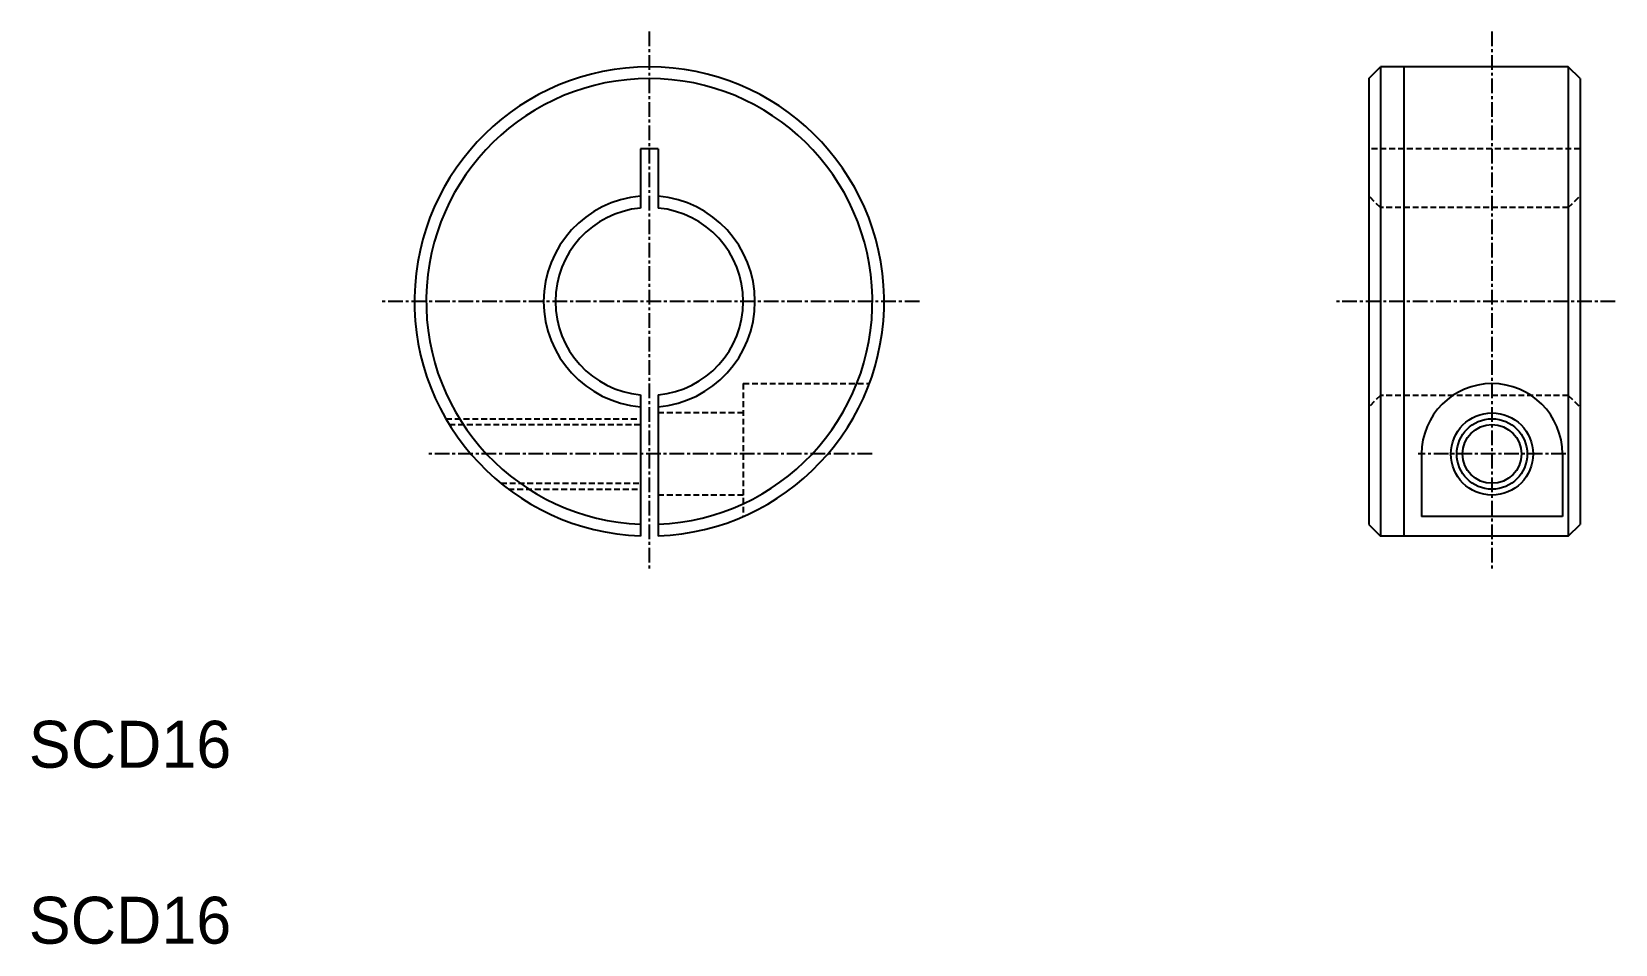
# Model space of a CAD drawing. Extents: x 72 to 207, y 72 to 150.
import ezdxf

# ---------------------------------------------------------------- set-up
doc = ezdxf.new("R2010")
doc.units = 0
doc.linetypes.add('CENTER', pattern=[2, 1.25, -0.25, 0.25, -0.25])
doc.linetypes.add('DASHED', pattern=[0.75, 0.5, -0.25])
doc.layers.get('0').update_dxf_attribs({"linetype": 'CONTINUOUS'})
doc.layers.add('CENTER', color=1, linetype='CENTER')

msp = doc.modelspace()

# ---------------------------------------------------------------- linework, layer by layer
at = {"color": 7, "linetype": 'CONTINUOUS'}
for p, q in [((185.89, 146.26), (186.89, 147.26)), ((202.89, 147.26), (186.89, 147.26)), ((186.89, 147.26), (186.89, 107.26)), ((188.89, 147.26), (188.89, 107.26)), ((203.89, 146.26), (202.89, 147.26)), ((202.89, 147.26), (202.89, 107.26)), ((185.89, 146.26), (185.89, 108.26)), ((203.89, 146.26), (203.89, 108.26)), ((125.37, 140.26), (123.87, 140.26)), ((123.87, 140.26), (123.87, 135.22)), ((125.37, 140.26), (125.37, 135.22)), ((123.87, 119.3), (123.87, 107.27)), ((125.37, 119.3), (125.37, 107.27)), ((190.39, 114.26), (190.39, 108.93)), ((202.39, 114.26), (202.39, 108.93)), ((190.39, 112.93), (190.39, 112.93)), ((190.39, 111.59), (190.39, 111.59)), ((185.89, 108.26), (186.89, 107.26)), ((202.39, 108.93), (190.39, 108.93)), ((202.89, 107.26), (203.89, 108.26)), ((202.89, 107.26), (186.89, 107.26))]:
    msp.add_line(p, q, dxfattribs=at)
at = {"color": 3, "linetype": 'DASHED'}
for p, q in [((203.89, 140.26), (185.89, 140.26)), ((186.89, 135.26), (185.89, 136.26)), ((202.89, 135.26), (203.89, 136.26)), ((202.89, 135.26), (186.89, 135.26)), ((186.89, 135.26), (186.89, 119.26)), ((202.89, 135.26), (202.89, 119.26)), ((132.62, 120.26), (132.62, 108.93)), ((132.62, 120.26), (143.35, 120.26)), ((186.89, 119.26), (185.89, 118.26)), ((202.89, 119.26), (186.89, 119.26)), ((202.89, 119.26), (203.89, 118.26)), ((132.62, 117.76), (125.37, 117.76)), ((107.3, 117.26), (123.87, 117.26)), ((107.59, 116.76), (123.87, 116.76)), ((111.98, 111.76), (123.87, 111.76)), ((112.62, 111.26), (123.87, 111.26)), ((132.62, 110.76), (125.37, 110.76))]:
    msp.add_line(p, q, dxfattribs=at)
at = {"color": 7, "linetype": 'CONTINUOUS'}
for radius in [3.5, 2.5]:
    msp.add_circle((196.39, 114.26), radius, dxfattribs=at)
at = {"color": 3, "linetype": 'CONTINUOUS'}
msp.add_circle((196.39, 114.26), 3, dxfattribs=at)
at = {"color": 7, "linetype": 'CONTINUOUS'}
for centre, radius, start, end in [((124.62, 127.26), 20, 272.1491, 267.8509), ((124.62, 127.26), 19, 272.2623, 267.7377), ((124.62, 127.26), 9, 94.7802, 265.2198), ((124.62, 127.26), 9, 274.7802, 85.2198), ((124.62, 127.26), 8, 95.3794, 264.6206), ((124.62, 127.26), 8, 275.3794, 84.6206), ((196.39, 114.26), 6, 360, 180)]:
    msp.add_arc(centre, radius, start, end, dxfattribs=at)
at = {"layer": 'CENTER', "color": 1, "linetype": 'CENTER'}
for p, q in [((124.62, 150.26), (124.62, 104.26)), ((196.39, 150.26), (196.39, 104.26)), ((147.62, 127.26), (101.62, 127.26)), ((206.89, 127.26), (182.89, 127.26)), ((143.59, 114.26), (105.64, 114.26)), ((202.69, 114.26), (190.09, 114.26))]:
    msp.add_line(p, q, dxfattribs=at)

# ---------------------------------------------------------------- texts
at = {"color": 7, "linetype": 'CONTINUOUS'}
for p in [(71.77, 87.52), (71.77, 72.52)]:
    msp.add_text('SCD16', height=4, dxfattribs=at).set_placement(p)

doc.saveas('drawing.dxf')
